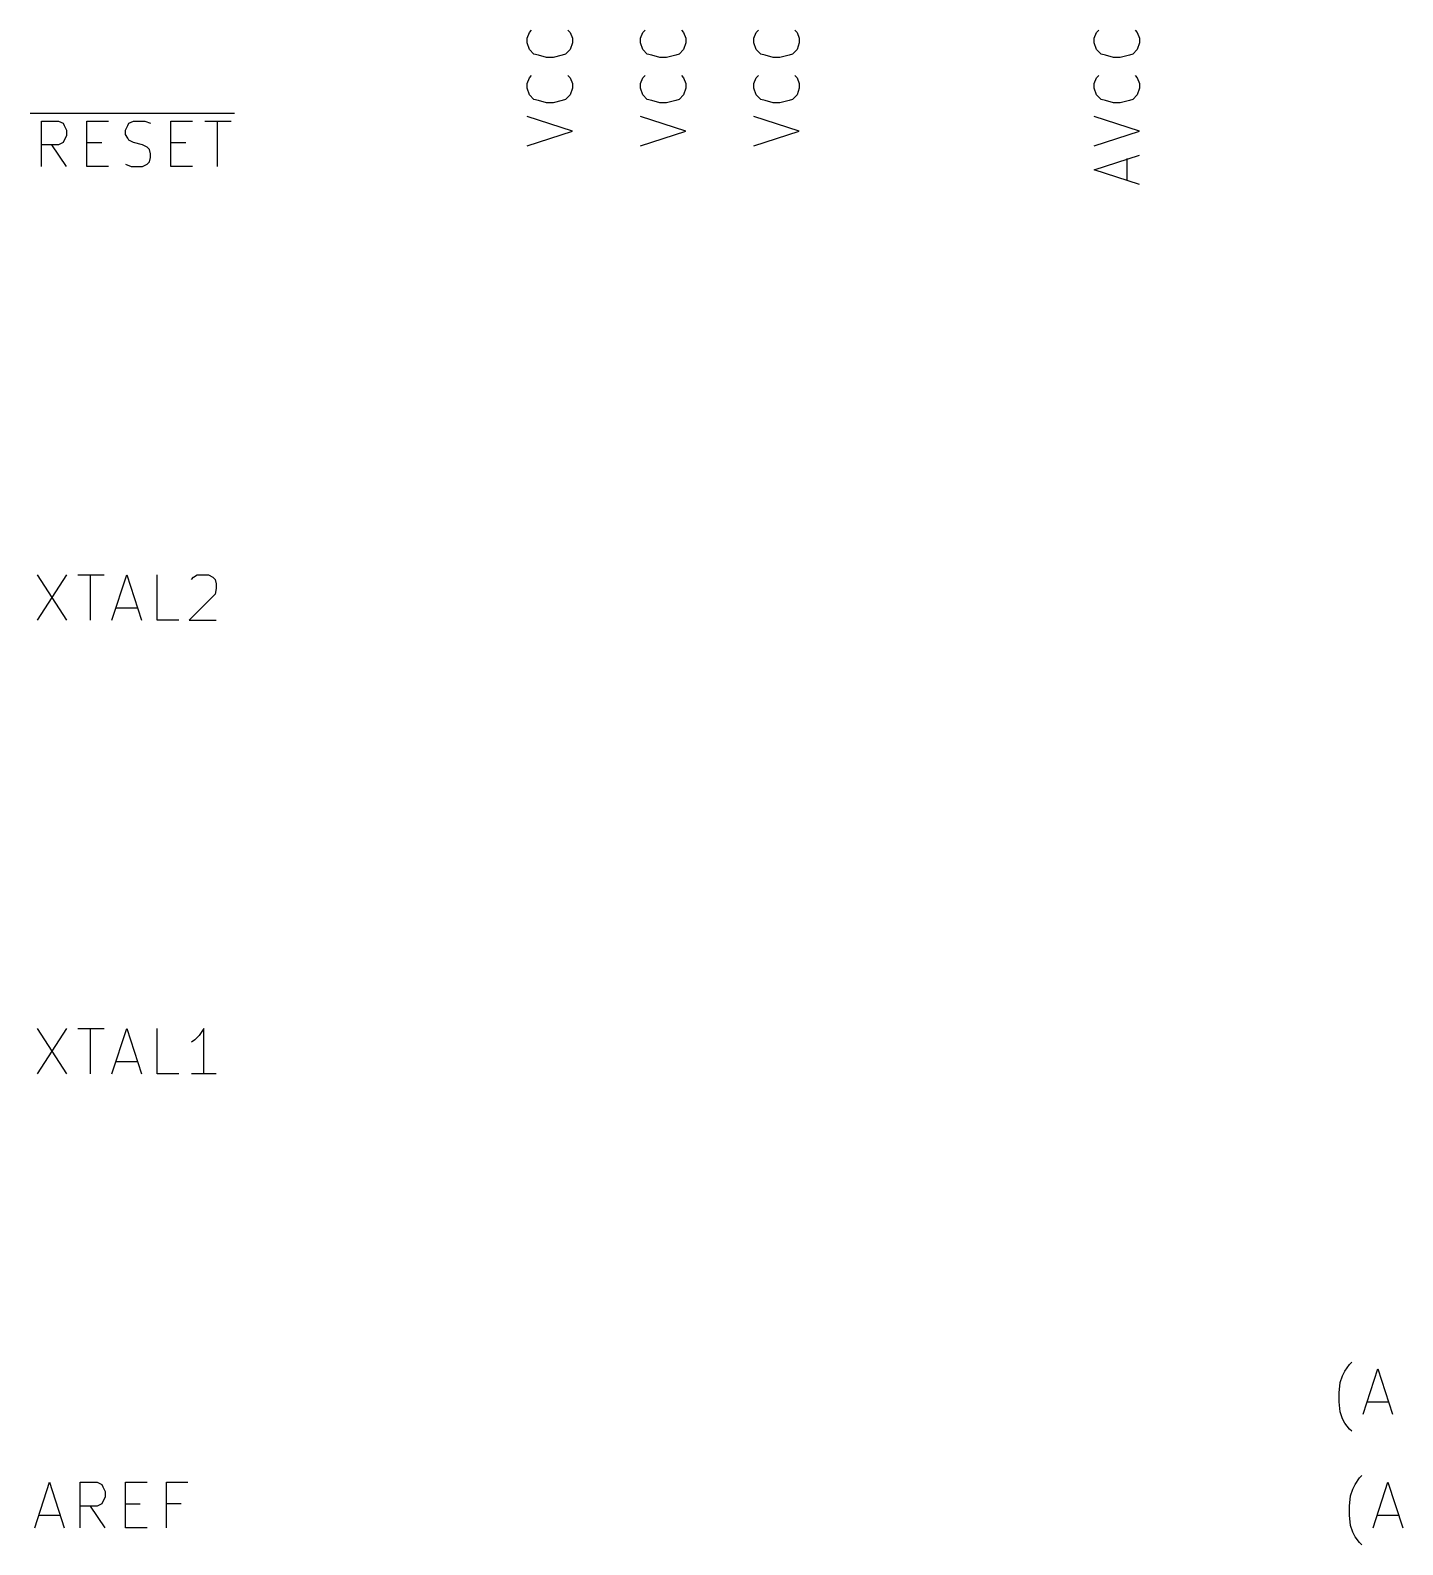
# Model space of a CAD drawing. Extents: x 10 to 287, y -200 to -10.
# Drawn here: x 103.89 to 134.62, y -89.74 to -55.83 of the extents above; entities that cross this region are included whole.
import ezdxf

# ---------------------------------------------------------------- set-up
doc = ezdxf.new("R2010")
doc.units = 0
doc.header["$MEASUREMENT"] = 0

msp = doc.modelspace()

# ---------------------------------------------------------------- linework, layer by layer
at = {"layer": 'Cyan 2'}
for p, q in [((115.011, -56.007), (115.062, -55.88)), ((115.062, -55.88), (115.113, -55.8292)), ((115.926, -55.8292), (115.976, -55.88)), ((115.976, -55.88), (116.027, -56.007)), ((117.551, -56.007), (117.602, -55.88)), ((117.602, -55.88), (117.653, -55.8292)), ((118.466, -55.8292), (118.516, -55.88)), ((118.516, -55.88), (118.567, -56.007)), ((120.091, -56.007), (120.142, -55.88)), ((120.142, -55.88), (120.193, -55.8292)), ((121.006, -55.8292), (121.056, -55.88)), ((121.056, -55.88), (121.107, -56.007)), ((127.711, -56.007), (127.762, -55.88)), ((127.762, -55.88), (127.813, -55.8292)), ((128.626, -55.8292), (128.676, -55.88)), ((128.676, -55.88), (128.727, -56.007)), ((115.011, -56.1086), (115.011, -56.007)), ((115.062, -56.261), (115.011, -56.1086)), ((115.164, -56.3626), (115.062, -56.261)), ((115.976, -56.261), (115.875, -56.3626)), ((116.027, -56.1086), (115.976, -56.261)), ((116.027, -56.007), (116.027, -56.1086)), ((117.551, -56.1086), (117.551, -56.007)), ((117.602, -56.261), (117.551, -56.1086)), ((117.704, -56.3626), (117.602, -56.261)), ((118.516, -56.261), (118.415, -56.3626)), ((118.567, -56.1086), (118.516, -56.261)), ((118.567, -56.007), (118.567, -56.1086)), ((120.091, -56.1086), (120.091, -56.007)), ((120.142, -56.261), (120.091, -56.1086)), ((120.244, -56.3626), (120.142, -56.261)), ((121.056, -56.261), (120.955, -56.3626)), ((121.107, -56.1086), (121.056, -56.261)), ((121.107, -56.007), (121.107, -56.1086)), ((127.711, -56.1086), (127.711, -56.007)), ((127.762, -56.261), (127.711, -56.1086)), ((127.864, -56.3626), (127.762, -56.261)), ((128.676, -56.261), (128.575, -56.3626)), ((128.727, -56.1086), (128.676, -56.261)), ((128.727, -56.007), (128.727, -56.1086)), ((115.265, -56.388), (115.164, -56.3626)), ((115.443, -56.4388), (115.265, -56.388)), ((115.595, -56.4388), (115.443, -56.4388)), ((115.799, -56.388), (115.595, -56.4388)), ((115.875, -56.3626), (115.799, -56.388)), ((117.805, -56.388), (117.704, -56.3626)), ((117.983, -56.4388), (117.805, -56.388)), ((118.135, -56.4388), (117.983, -56.4388)), ((118.339, -56.388), (118.135, -56.4388)), ((118.415, -56.3626), (118.339, -56.388)), ((120.345, -56.388), (120.244, -56.3626)), ((120.523, -56.4388), (120.345, -56.388)), ((120.675, -56.4388), (120.523, -56.4388)), ((120.879, -56.388), (120.675, -56.4388)), ((120.955, -56.3626), (120.879, -56.388)), ((127.965, -56.388), (127.864, -56.3626)), ((128.143, -56.4388), (127.965, -56.388)), ((128.295, -56.4388), (128.143, -56.4388)), ((128.499, -56.388), (128.295, -56.4388)), ((128.575, -56.3626), (128.499, -56.388)), ((115.011, -57.023), (115.062, -56.896)), ((115.062, -56.896), (115.113, -56.8452)), ((115.926, -56.8452), (115.976, -56.896)), ((115.976, -56.896), (116.027, -57.023)), ((117.551, -57.023), (117.602, -56.896)), ((117.602, -56.896), (117.653, -56.8452)), ((118.466, -56.8452), (118.516, -56.896)), ((118.516, -56.896), (118.567, -57.023)), ((120.091, -57.023), (120.142, -56.896)), ((120.142, -56.896), (120.193, -56.8452)), ((121.006, -56.8452), (121.056, -56.896)), ((121.056, -56.896), (121.107, -57.023)), ((127.711, -57.023), (127.762, -56.896)), ((127.762, -56.896), (127.813, -56.8452)), ((128.626, -56.8452), (128.676, -56.896)), ((128.676, -56.896), (128.727, -57.023)), ((115.011, -57.1246), (115.011, -57.023)), ((115.062, -57.277), (115.011, -57.1246)), ((115.164, -57.3786), (115.062, -57.277)), ((115.976, -57.277), (115.875, -57.3786)), ((116.027, -57.1246), (115.976, -57.277)), ((116.027, -57.023), (116.027, -57.1246)), ((117.551, -57.1246), (117.551, -57.023)), ((117.602, -57.277), (117.551, -57.1246)), ((117.704, -57.3786), (117.602, -57.277)), ((118.516, -57.277), (118.415, -57.3786)), ((118.567, -57.1246), (118.516, -57.277)), ((118.567, -57.023), (118.567, -57.1246)), ((120.091, -57.1246), (120.091, -57.023)), ((120.142, -57.277), (120.091, -57.1246)), ((120.244, -57.3786), (120.142, -57.277)), ((121.056, -57.277), (120.955, -57.3786)), ((121.107, -57.1246), (121.056, -57.277)), ((121.107, -57.023), (121.107, -57.1246)), ((127.711, -57.1246), (127.711, -57.023)), ((127.762, -57.277), (127.711, -57.1246)), ((127.864, -57.3786), (127.762, -57.277)), ((128.676, -57.277), (128.575, -57.3786)), ((128.727, -57.1246), (128.676, -57.277)), ((128.727, -57.023), (128.727, -57.1246)), ((115.265, -57.404), (115.164, -57.3786)), ((115.443, -57.4548), (115.265, -57.404)), ((115.595, -57.4548), (115.443, -57.4548)), ((115.799, -57.404), (115.595, -57.4548)), ((115.875, -57.3786), (115.799, -57.404)), ((117.805, -57.404), (117.704, -57.3786)), ((117.983, -57.4548), (117.805, -57.404)), ((118.135, -57.4548), (117.983, -57.4548)), ((118.339, -57.404), (118.135, -57.4548)), ((118.415, -57.3786), (118.339, -57.404)), ((120.345, -57.404), (120.244, -57.3786)), ((120.523, -57.4548), (120.345, -57.404)), ((120.675, -57.4548), (120.523, -57.4548)), ((120.879, -57.404), (120.675, -57.4548)), ((120.955, -57.3786), (120.879, -57.404)), ((127.965, -57.404), (127.864, -57.3786)), ((128.143, -57.4548), (127.965, -57.404)), ((128.295, -57.4548), (128.143, -57.4548)), ((128.499, -57.404), (128.295, -57.4548)), ((128.575, -57.3786), (128.499, -57.404)), ((103.886, -57.6834), (108.458, -57.6834)), ((104.14, -58.8772), (104.14, -57.8612)), ((104.14, -57.8612), (104.521, -57.8612)), ((104.521, -57.8612), (104.623, -57.912)), ((104.623, -57.912), (104.648, -57.9628)), ((104.648, -57.9628), (104.699, -58.0644)), ((105.156, -58.8772), (105.156, -57.8612)), ((105.156, -57.8612), (105.639, -57.8612)), ((106.02, -58.0644), (106.07, -57.9628)), ((106.07, -57.9628), (106.096, -57.912)), ((106.096, -57.912), (106.197, -57.8612)), ((106.197, -57.8612), (106.451, -57.8612)), ((106.451, -57.8612), (106.578, -57.912)), ((107.036, -58.8772), (107.036, -57.8612)), ((107.036, -57.8612), (107.518, -57.8612)), ((107.798, -57.8612), (108.382, -57.8612)), ((108.077, -58.8772), (108.077, -57.8612)), ((116.027, -58.0898), (115.011, -57.7596)), ((118.567, -58.0898), (117.551, -57.7596)), ((121.107, -58.0898), (120.091, -57.7596)), ((128.727, -58.0898), (127.711, -57.7596)), ((104.648, -58.293), (104.623, -58.3438)), ((104.699, -58.1914), (104.648, -58.293)), ((104.699, -58.0644), (104.699, -58.1914)), ((106.02, -58.166), (106.02, -58.0644)), ((106.07, -58.2422), (106.02, -58.166)), ((106.096, -58.293), (106.07, -58.2422)), ((106.197, -58.3438), (106.096, -58.293)), ((115.011, -58.42), (116.027, -58.0898)), ((117.551, -58.42), (118.567, -58.0898)), ((120.091, -58.42), (121.107, -58.0898)), ((127.711, -58.42), (128.727, -58.0898)), ((104.521, -58.3946), (104.14, -58.3946)), ((104.699, -58.8772), (104.369, -58.3946)), ((104.623, -58.3438), (104.521, -58.3946)), ((105.156, -58.3438), (105.486, -58.3438)), ((106.401, -58.3946), (106.197, -58.3438)), ((106.502, -58.4454), (106.401, -58.3946)), ((106.553, -58.4962), (106.502, -58.4454)), ((106.578, -58.5978), (106.553, -58.4962)), ((106.578, -58.674), (106.578, -58.5978)), ((107.036, -58.3438), (107.366, -58.3438)), ((127.711, -58.9534), (128.727, -58.6232)), ((105.639, -58.8772), (105.156, -58.8772)), ((106.02, -58.8264), (106.147, -58.8772)), ((106.147, -58.8772), (106.401, -58.8772)), ((106.401, -58.8772), (106.502, -58.8264)), ((106.502, -58.8264), (106.553, -58.7756)), ((106.553, -58.7756), (106.578, -58.674)), ((107.518, -58.8772), (107.036, -58.8772)), ((128.727, -59.2836), (127.711, -58.9534)), ((128.448, -59.182), (128.448, -58.6994)), ((104.038, -68.0212), (104.699, -69.0372)), ((104.699, -68.0212), (104.038, -69.0372)), ((104.953, -68.0212), (105.537, -68.0212)), ((105.232, -69.0372), (105.232, -68.0212)), ((105.715, -69.0372), (106.045, -68.0212)), ((106.045, -68.0212), (106.375, -69.0372)), ((106.731, -69.0372), (106.731, -68.0212)), ((107.493, -68.1228), (107.544, -68.072)), ((107.544, -68.072), (107.62, -68.0212)), ((107.62, -68.0212), (107.874, -68.0212)), ((107.874, -68.0212), (107.975, -68.072)), ((107.975, -68.072), (108.026, -68.1228)), ((108.026, -68.1228), (108.052, -68.2244)), ((108.026, -68.453), (107.442, -69.0372)), ((108.052, -68.326), (108.026, -68.453)), ((108.052, -68.2244), (108.052, -68.326)), ((105.816, -68.7578), (106.299, -68.7578)), ((107.213, -69.0372), (106.731, -69.0372)), ((107.442, -69.0372), (108.052, -69.0372)), ((104.038, -78.1812), (104.699, -79.1972)), ((104.699, -78.1812), (104.038, -79.1972)), ((104.953, -78.1812), (105.537, -78.1812)), ((105.232, -79.1972), (105.232, -78.1812)), ((105.715, -79.1972), (106.045, -78.1812)), ((106.045, -78.1812), (106.375, -79.1972)), ((106.731, -79.1972), (106.731, -78.1812)), ((107.772, -78.1812), (107.671, -78.3336)), ((107.772, -79.1972), (107.772, -78.1812)), ((107.569, -78.4352), (107.493, -78.486)), ((107.671, -78.3336), (107.569, -78.4352)), ((105.816, -78.9178), (106.299, -78.9178)), ((107.213, -79.1972), (106.731, -79.1972)), ((108.052, -79.1972), (107.493, -79.1972)), ((133.325, -85.852), (133.426, -85.6996)), ((133.426, -85.6996), (133.477, -85.6488)), ((133.198, -86.3346), (133.223, -86.106)), ((133.223, -86.106), (133.274, -85.9536)), ((133.274, -85.9536), (133.325, -85.852)), ((133.731, -86.8172), (134.061, -85.8012)), ((134.061, -85.8012), (134.391, -86.8172)), ((133.198, -86.5378), (133.198, -86.3346)), ((133.223, -86.7664), (133.198, -86.5378)), ((133.274, -86.9188), (133.223, -86.7664)), ((133.833, -86.5378), (134.315, -86.5378)), ((133.325, -87.0204), (133.274, -86.9188)), ((133.426, -87.1474), (133.325, -87.0204)), ((133.477, -87.1982), (133.426, -87.1474)), ((103.988, -89.3572), (104.318, -88.3412)), ((104.318, -88.3412), (104.648, -89.3572)), ((105.004, -89.3572), (105.004, -88.3412)), ((105.004, -88.3412), (105.385, -88.3412)), ((105.385, -88.3412), (105.486, -88.392)), ((105.486, -88.392), (105.512, -88.4428)), ((105.512, -88.4428), (105.562, -88.5444)), ((106.02, -89.3572), (106.02, -88.3412)), ((106.02, -88.3412), (106.502, -88.3412)), ((106.934, -89.3572), (106.934, -88.3412)), ((106.934, -88.3412), (107.417, -88.3412)), ((133.452, -88.646), (133.502, -88.4936)), ((133.502, -88.4936), (133.553, -88.392)), ((133.553, -88.392), (133.655, -88.2396)), ((133.655, -88.2396), (133.706, -88.1888)), ((133.96, -89.3572), (134.29, -88.3412)), ((134.29, -88.3412), (134.62, -89.3572)), ((105.486, -88.8238), (105.385, -88.8746)), ((105.512, -88.773), (105.486, -88.8238)), ((105.562, -88.6714), (105.512, -88.773)), ((105.562, -88.5444), (105.562, -88.6714)), ((106.02, -88.8238), (106.35, -88.8238)), ((107.264, -88.8238), (106.934, -88.8238)), ((133.426, -88.8746), (133.452, -88.646)), ((104.089, -89.0778), (104.572, -89.0778)), ((105.385, -88.8746), (105.004, -88.8746)), ((105.562, -89.3572), (105.232, -88.8746)), ((133.426, -89.0778), (133.426, -88.8746)), ((133.452, -89.3064), (133.426, -89.0778)), ((134.061, -89.0778), (134.544, -89.0778)), ((106.502, -89.3572), (106.02, -89.3572)), ((133.502, -89.4588), (133.452, -89.3064)), ((133.553, -89.5604), (133.502, -89.4588)), ((133.655, -89.6874), (133.553, -89.5604)), ((133.706, -89.7382), (133.655, -89.6874))]:
    msp.add_line(p, q, dxfattribs=at)

doc.saveas('drawing.dxf')
